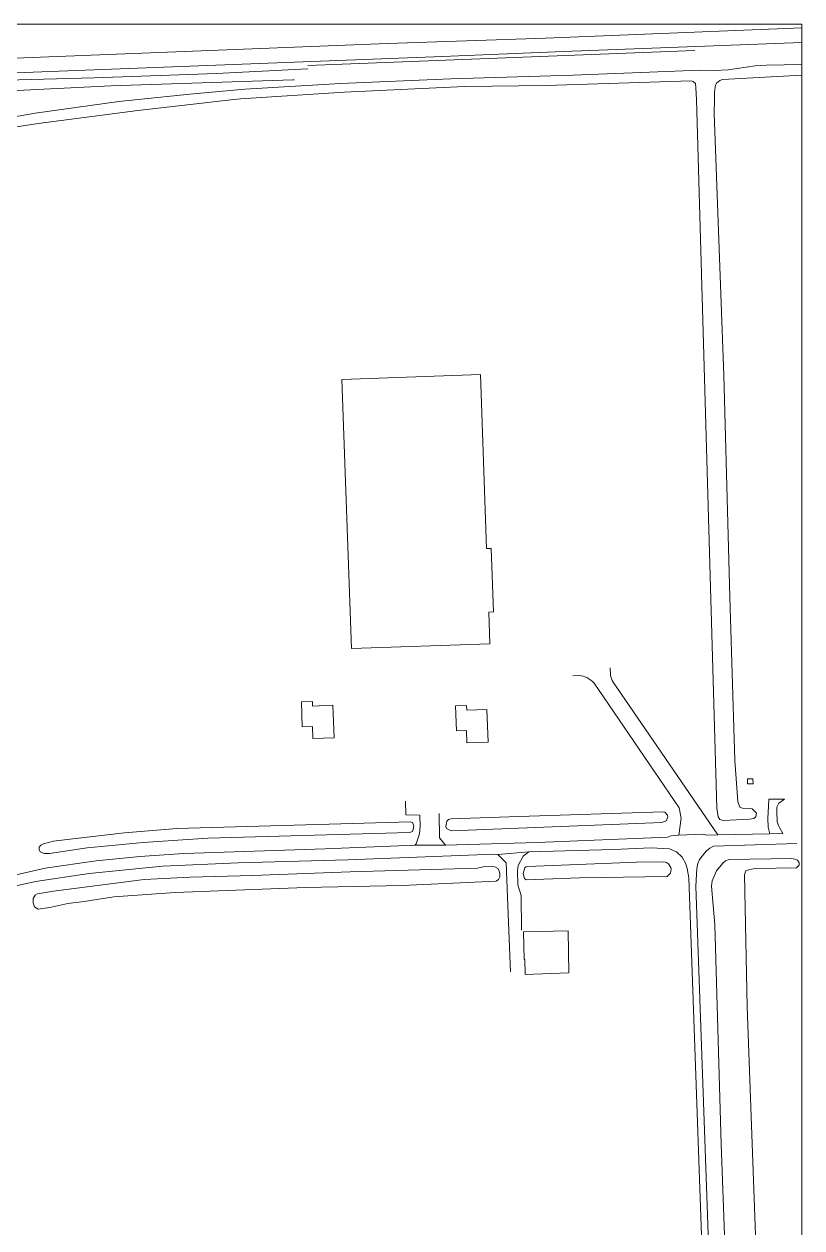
# Model space of a CAD drawing. Header units: millimetres. Extents: x 111563 to 112628, y 522776 to 523529.
# Drawn here: x 112332.6 to 112627.9, y 523071.5 to 523528.7 of the extents above; entities that cross this region are included whole.
import ezdxf

# ---------------------------------------------------------------- set-up
doc = ezdxf.new("R2010")
doc.units = ezdxf.units.MM
for name, color, linetype, lineweight, true_color in [('B01 hoofdgebouw', 253, 'Continuous', 0, 0xadadad), ('B11 dakrand', 253, 'Continuous', 0, 0xadadad), ('border', 18, 'Continuous', 0, 0x000000), ('Q05 bomenrij-groep', 3, 'Continuous', 0, 0x00ff00), ('T22 vlakafsluiter', 253, 'Continuous', 0, 0xadadad), ('V00 kant verhard', 253, 'Continuous', 0, 0xadadad), ('W00 kant water', 5, 'Continuous', 0, 0x0000ff)]:
    doc.layers.add(name, color=color, linetype=linetype, lineweight=lineweight, true_color=true_color)

msp = doc.modelspace()

# ---------------------------------------------------------------- hatches: boundary and pattern name
at = {"layer": 'V00 kant verhard'}
h = msp.add_hatch(dxfattribs=at)
h.set_pattern_fill('AR-B816', color=256, scale=1000, style=0)
h.paths.add_polyline_path([(112627.903, 523527.23764), (112530.566, 523523.343), (112470.508, 523521.339), (112250.136, 523512.538), (112232.138, 523511.372), (112209.07328, 523507.80812), (112176.04435, 523497.34878), (112145.45738, 523486.9362), (112122.02906, 523478.47597), (112101.34175, 523473.3585), (112096.16551, 523474.12131), (112091.60479, 523475.87283), (112087.37467, 523477.0117), (112082.33108, 523477.49979), (112075.33512, 523476.52361), (112069.82603, 523473.93854), (112065.98458, 523469.41919), (112063.95088, 523464.22194), (112062.03015, 523460.26751), (112059.65749, 523458.2338), (112053.10443, 523454.95727), (112045.08258, 523450.5509), (112027.90905, 523442.75502), (111977.74425, 523423.88673), (111968.472, 523419.474), (111943.43, 523405.653), (111913.759, 523389.75), (111893.101, 523379.078), (111856.481, 523362.188), (111832.057, 523351.451), (111790.216, 523335.613), (111696.025, 523301.114), (111604.124, 523267.735), (111597.716, 523265.419), (111592.013, 523263.358), (111564.203, 523253.30553), (111564.203, 523247.16755), (111590.937, 523256.883), (111599.753, 523260.087), (111603.433, 523261.424), (111658.83, 523281.405), (111683.966, 523290.714), (111739.147, 523310.825), (111798.108, 523332.5), (111846.428, 523351.628), (111885.622, 523369.01), (111909.176, 523380.637), (111924.485, 523388.786), (111939.759, 523397.227), (111968.801, 523413.129), (111979.6449, 523418.82803), (111994.69434, 523424.38683), (112031.30108, 523438.35163), (112044.31681, 523441.87672), (112056.51906, 523444.58833), (112063.29809, 523445.67298), (112068.04341, 523445.67298), (112071.29734, 523443.91043), (112076.58498, 523442.0123), (112081.02294, 523439.58514), (112084.68445, 523434.41979), (112090.37287, 523423.6968), (112094.68823, 523414.86994), (112101.19079, 523416.84175), (112098.47918, 523426.55835), (112095.31473, 523437.86306), (112094.18489, 523441.0266), (112094.07191, 523443.73821), (112094.97578, 523445.88491), (112098.5511, 523451.47965), (112100.07368, 523456.16576), (112101.31598, 523458.78113), (112104.06211, 523461.33111), (112109.89617, 523464.04662), (112138.20538, 523476.54172), (112193.45716, 523496.84626), (112211.80659, 523502.14627), (112241.433, 523506.322), (112270.728, 523507.824), (112491.463, 523516.319), (112537.339, 523518.279), (112627.903, 523521.60036)], flags=0)
edge = h.paths.add_edge_path(flags=0)
edge.add_arc((112082.02378, 523459.1117), 13.84051, 0, 360)
h = msp.add_hatch(dxfattribs=at)
h.set_pattern_fill('AR-B816', color=256, scale=1000, style=0)
edge = h.paths.add_edge_path(flags=0)
edge.add_arc((112561.55045, 523282.10804), 6.33676, 184.9161356, 212.48183)
edge.add_line((112556.205, 523278.705), (112595.972, 523220.702))
edge.add_line((112595.972, 523220.702), (112591.747, 523220.606))
edge.add_line((112591.747, 523220.606), (112590.414, 523221.04))
edge.add_line((112590.414, 523221.04), (112581.209, 523220.583))
edge.add_line((112581.209, 523220.583), (112582.106, 523227.143))
edge.add_line((112582.106, 523227.143), (112581.355, 523230.997))
edge.add_line((112581.355, 523230.997), (112548.96, 523278.302))
edge.add_line((112548.96, 523278.302), (112555.122, 523284.173))
edge.add_line((112555.122, 523284.173), (112555.237, 523281.565))
h = msp.add_hatch(dxfattribs=at)
h.set_pattern_fill('AR-B816', color=256, scale=1000, style=0)
h.paths.add_polyline_path([(112482.891, 523228.244), (112490.169, 523228.833), (112490.329, 523219.68), (112492.556, 523216.869), (112480.869, 523216.813), (112481.48, 523217.346), (112482.708, 523221.156), (112483, 523223.919)], flags=0)
h = msp.add_hatch(dxfattribs=at)
h.set_pattern_fill('AR-B816', color=256, scale=1000, style=0)
h.paths.add_polyline_path([(111564.203, 522925.30589), (111574.237, 522928.922), (111648.81, 522956.323), (111653.578, 522958.075), (111684.833, 522969.56), (111717.594, 522982.053), (111766.589, 523000), (111785.827, 523007.047), (111846.019, 523029.033), (111919.554, 523055.885), (111997.758, 523084.682), (112000, 523085.506), (112129.266, 523132.794), (112163.89, 523145.73), (112169.973, 523147.57), (112251.939, 523177.832), (112293.341, 523192.061), (112307.349, 523196.147), (112317.532, 523198.736), (112336.925, 523203.058), (112357.313, 523206.06), (112385.093, 523208.894), (112413.799, 523210.118), (112455.44, 523211.317), (112511.08, 523213.456), (112512.483, 523213.32), (112524.16, 523214.324), (112556.377, 523215.145), (112570.656, 523215.792), (112577.663, 523215.481), (112580.338, 523214.259), (112591.553, 523214.606), (112592.911, 523215.711), (112594.349, 523216.402), (112625.981, 523217.424), (112625.88726, 523221.31514), (112620.612, 523221.262), (112615.762, 523221.152), (112595.972, 523220.702), (112591.747, 523220.606), (112590.414, 523221.04), (112581.209, 523220.583), (112578.298, 523220.438), (112576.894, 523219.868), (112527.434, 523217.889), (112492.556, 523216.869), (112480.869, 523216.813), (112446.92, 523215.407), (112393.223, 523213.707), (112376.531, 523212.526), (112359.956, 523210.937), (112340.586, 523208.094), (112321.174, 523203.621), (112302.967, 523198.996), (112286.647, 523194.219), (112241.57, 523178.283), (112173.721, 523153.676), (112000, 523089.86), (111951.473, 523072.153), (111876.487, 523044.72), (111789.528, 523012.681), (111754.789, 523000), (111702.329, 522980.85), (111685.165, 522974.131), (111677.263, 522971.287), (111672.44, 522969.551), (111652.829, 522962.492), (111643.615, 522959.175), (111586.591, 522937.857), (111576.77, 522934.264), (111564.203, 522929.66665), (111562.98567, 522929.20483)], flags=0)
h = msp.add_hatch(dxfattribs=at)
h.set_pattern_fill('AR-B816', color=256, scale=1000, style=0)
h.paths.add_polyline_path([(112521.495, 523184.53), (112521.364, 523197.713), (112520.052, 523201.805), (112519.912, 523207.068), (112520.183, 523209.139), (112522.08, 523212.622), (112524.16, 523214.324), (112512.483, 523213.32), (112515.602, 523210.119), (112516.60401, 523184.33989)], flags=0)
h = msp.add_hatch(dxfattribs=at)
h.set_pattern_fill('AR-B816', color=256, scale=1000, style=0)
h.paths.add_polyline_path([(112591.328, 523003.176), (112591.198, 523001.963), (112590.669, 523000), (112589.266, 522996.289), (112587.433, 522992.4), (112583.944, 522986.431), (112578.125, 522975.339), (112569.077, 522974.563), (112569.3, 522969.712), (112571.86, 522969.543), (112573.625, 522969.031), (112574.54, 522967.461), (112575.159, 522945.104), (112575.331, 522938.875), (112579.258, 522941.162), (112578.464, 522945.209), (112577.919, 522947.986), (112578.407, 522966.869), (112579.239, 522970.063), (112587.148, 522984.898), (112588.648, 522986.132), (112590.401, 522986.835), (112591.786, 522986.494), (112592.494, 522984.336), (112592.768, 522981.155), (112593.63, 522954.123), (112593.899, 522945.702), (112594.144, 522938.007), (112599.36, 522938.299), (112597.934, 522939.462), (112597.263, 522945.809), (112596.511, 522952.924), (112596.366, 522968.762), (112594.96, 523000), (112594.834, 523003.259), (112592.009, 523076.449), (112587.629, 523201.287), (112587.984, 523207.929), (112588.357, 523209.894), (112589.043, 523211.414), (112591.553, 523214.606), (112580.338, 523214.259), (112582.47, 523212.304), (112583.777, 523209.806), (112584.387, 523207.995), (112584.939, 523204.368), (112591.879, 523008.296)], flags=0)
at = {"layer": 'W00 kant water'}
h = msp.add_hatch(dxfattribs=at)
h.set_pattern_fill('AR-B816', color=256, scale=1000, style=0)
h.paths.add_polyline_path([(112627.903, 523509.22387), (112597.785, 523507.64), (112596.73, 523507.227), (112595.534, 523506.255), (112595.078, 523505.517), (112594.672, 523502.871), (112594.661, 523500), (112594.641, 523494.745), (112598.264, 523395.374), (112600.544, 523310.968), (112602.481, 523248.983), (112603.58, 523233.409), (112604.28, 523231.277), (112605.391, 523230.827), (112609.039, 523230.684), (112610.668, 523229.042), (112610.432, 523227.621), (112609.632, 523226.917), (112607.939, 523226.657), (112597.944, 523226.167), (112596.792, 523226.548), (112596.137, 523227.634), (112595.635, 523230.88), (112587.815, 523500), (112587.687, 523504.401), (112587.436, 523506.074), (112586.551, 523506.886), (112585.892, 523507.13), (112530.789, 523505.317), (112499.807, 523504.963), (112454.066, 523502.821), (112414.728, 523500.289), (112412.224, 523500), (112375.787, 523495.794), (112337.859, 523490.953), (112328.89, 523489.496), (112306.523, 523485.863), (112266.236, 523478.056), (112236.883, 523471.082), (112198.758, 523461.501), (112162.535, 523451.029), (112115.72744, 523434.91235), (112107.38344, 523431.85772), (112106.33238, 523431.83145), (112105.54409, 523432.98761), (112105.5589, 523435.47727), (112106.57575, 523436.94606), (112110.8085, 523438.083), (112136.2235, 523446.855), (112153.999, 523452.151), (112181.924, 523460.459), (112206.336, 523467.213), (112235.36, 523474.637), (112262.512, 523480.739), (112307.909, 523489.773), (112336.834, 523494.872), (112368.575, 523499.239), (112375.839, 523500), (112395.474, 523502.057), (112416.404, 523503.885), (112452.683, 523506.082), (112494.639, 523507.867), (112541.045, 523509.28), (112589.266, 523511.157), (112594.71, 523511.063), (112599.887, 523511.339), (112610.148, 523512.8), (112614.507, 523513.104), (112627.903, 523513.29173)], flags=0)
h = msp.add_hatch(dxfattribs=at)
h.set_pattern_fill('AR-B816', color=256, scale=1000, style=0)
h.paths.add_polyline_path([(112520.438, 523227.658), (112494.765, 523226.778), (112493.773, 523226.545), (112493.142, 523225.986), (112492.667, 523223.972), (112492.971, 523223.141), (112494.7, 523222.326), (112574.677, 523225.424), (112576.38, 523226.103), (112577.034, 523227.414), (112576.851, 523228.254), (112575.908, 523229.338), (112575.233, 523229.537)], flags=0)
h = msp.add_hatch(dxfattribs=at)
h.set_pattern_fill('AR-B816', color=256, scale=1000, style=0)
h.paths.add_polyline_path([(112448.377, 523224.845), (112479.323, 523225.712), (112480.01, 523225.482), (112480.536, 523224.122), (112480.333, 523222.725), (112479.989, 523222.061), (112478.97, 523221.658), (112402.38, 523219.534), (112377.727, 523217.905), (112356.512, 523215.864), (112342.225, 523213.732), (112340.213, 523213.632), (112338.708, 523214.313), (112338.239, 523215.198), (112338.264, 523216.099), (112338.876, 523216.876), (112339.95, 523217.383), (112343.694, 523218.313), (112348.924, 523219.042), (112370.727, 523221.502), (112390.586, 523223.225)], flags=0)
h = msp.add_hatch(dxfattribs=at)
h.set_pattern_fill('AR-B816', color=256, scale=1000, style=0)
h.paths.add_polyline_path([(112578.217, 523207.675), (112578.083, 523208.414), (112577.29, 523209.785), (112576.477, 523210.267), (112575.46, 523210.5), (112565.04, 523210.393), (112523.749, 523208.787), (112523.071, 523208.632), (112522.658, 523208.268), (112522.071, 523206.124), (112522.535, 523204.14), (112523.142, 523203.695), (112543.441, 523204.398), (112576.705, 523204.904), (112577.955, 523206.179)], flags=0)
h = msp.add_hatch(dxfattribs=at)
h.set_pattern_fill('AR-B816', color=256, scale=1000, style=0)
h.paths.add_polyline_path([(112604.757, 522938.351), (112604.468, 522946.038), (112603.917, 522953.104), (112602.58, 522963.892), (112601.091, 523000), (112597.24, 523103.267), (112594.899, 523186.614), (112593.618, 523201.22), (112593.877, 523203.342), (112595.445, 523207.107), (112597.846, 523210.011), (112598.855, 523210.879), (112600.263, 523211.339), (112623.976, 523211.76), (112625.196, 523211.576), (112626.216, 523211.107), (112626.908, 523210.176), (112626.853, 523209.283), (112625.853, 523208.193), (112610.223, 523207.957), (112608.139, 523207.595), (112606.64, 523207.065), (112606.1, 523205.596), (112607.137, 523155.401), (112610.531, 523061.832), (112611.99, 523000), (112612.898, 522962.751), (112612.359, 522944.034), (112612.202, 522938.591), (112609.603, 522938.507)], flags=0)
h = msp.add_hatch(dxfattribs=at)
h.set_pattern_fill('AR-B816', color=256, scale=1000, style=0)
h.paths.add_polyline_path([(112513.174, 523205.988), (112513.164, 523204.837), (112512.756, 523203.846), (112511.859, 523203.101), (112476.124, 523201.497), (112439.384, 523200.795), (112389.968, 523198.888), (112366.6, 523197.235), (112355.372, 523195.388), (112349.137, 523194.634), (112342.303, 523193.187), (112337.877, 523192.554), (112336.549, 523193.433), (112336.035, 523194.877), (112336.053, 523196.584), (112336.785, 523197.843), (112337.613, 523198.298), (112343.729, 523199.304), (112378.223, 523203.838), (112395.61, 523204.717), (112419.244, 523205.26), (112456.329, 523206.677), (112504.788, 523208.158), (112507.379, 523208.75), (112511.276, 523208.593), (112512.449, 523207.962), (112512.95, 523207.118)], flags=0)

# ---------------------------------------------------------------- linework, layer by layer
at = {"layer": 'B01 hoofdgebouw', "linetype": 'Continuous', "lineweight": 0}
for points in [[(112453.267, 523393.694), (112505.848, 523395.524), (112508.148, 523329.44), (112509.916, 523329.502), (112510.753, 523305.439), (112508.985, 523305.377), (112509.405, 523293.314), (112456.824, 523291.484), (112453.267, 523393.694)], [(112450.271, 523257.594), (112449.772, 523269.971), (112442.097, 523269.661), (112442.025, 523271.45), (112437.84, 523271.298), (112438.186, 523261.783), (112442.052, 523261.924), (112442.22, 523257.301), (112450.271, 523257.594)], [(112508.789, 523256.011), (112508.289, 523268.388), (112500.614, 523268.078), (112500.542, 523269.867), (112496.358, 523269.715), (112496.704, 523260.2), (112500.57, 523260.341), (112500.738, 523255.718), (112508.789, 523256.011)], [(112609.34, 523240.151), (112609.308, 523242.085), (112607.21, 523242.05), (112607.243, 523240.116), (112609.34, 523240.151)]]:
    msp.add_lwpolyline(points, dxfattribs=at)
at = {"layer": 'B11 dakrand', "linetype": 'Continuous', "lineweight": 0}
msp.add_lwpolyline([(112522.23, 523183.917), (112539.112, 523184.299), (112539.357, 523168.399), (112522.869, 523167.703), (112522.749, 523173.38), (112522.431, 523173.371), (112522.23, 523183.917)], dxfattribs=at)
at = {"layer": 'border'}
for p, q in [((112627.903, 523528.655), (111564.203, 523528.655)), ((112627.903, 522776.255), (112627.903, 523528.655))]:
    msp.add_line(p, q, dxfattribs=at)
at = {"layer": 'Q05 bomenrij-groep', "linetype": 'Continuous', "lineweight": 0}
for p, q in [((112440.275, 523512.92), (112587.291, 523518.586)), ((112434.548, 523507.444), (112435.099, 523507.436))]:
    msp.add_line(p, q, dxfattribs=at)
for points in [[(112287.479, 523506.342), (112359.198, 523508.202), (112405.642, 523509.917), (112440.339, 523511.619)], [(112291.676, 523501.564), (112365.529, 523505.178), (112434.548, 523507.444)]]:
    msp.add_lwpolyline(points, dxfattribs=at)
at = {"layer": 'T22 vlakafsluiter', "linetype": 'Continuous', "lineweight": 0}
for p, q in [((112480.869, 523216.813), (112492.556, 523216.869)), ((112512.483, 523213.32), (112524.16, 523214.324))]:
    msp.add_line(p, q, dxfattribs=at)
at = {"layer": 'V00 kant verhard', "linetype": 'Continuous', "lineweight": 0}
for p, q in [((112627.903, 523527.23764), (112530.566, 523523.343)), ((112470.508, 523521.339), (112250.136, 523512.538)), ((112530.566, 523523.343), (112470.508, 523521.339)), ((112537.339, 523518.279), (112627.903, 523521.60036)), ((112491.463, 523516.319), (112270.728, 523507.824)), ((112537.339, 523518.279), (112491.463, 523516.319)), ((112555.122, 523284.173), (112555.237, 523281.565)), ((112543.32, 523281.293), (112540.909, 523281.184)), ((112556.205, 523278.705), (112595.972, 523220.702)), ((112477.478, 523228.368), (112477.383, 523233.562)), ((112615.169, 523231.467), (112615.318, 523234.366)), ((112482.891, 523228.244), (112477.478, 523228.368)), ((112483, 523223.919), (112482.891, 523228.244)), ((112482.708, 523221.156), (112483, 523223.919)), ((112481.48, 523217.346), (112482.708, 523221.156)), ((112578.298, 523220.438), (112581.209, 523220.583)), ((112581.209, 523220.583), (112590.414, 523221.04)), ((112590.414, 523221.04), (112591.747, 523220.606)), ((112591.747, 523220.606), (112595.972, 523220.702)), ((112595.972, 523220.702), (112615.762, 523221.152)), ((112615.762, 523221.152), (112620.612, 523221.262)), ((112511.08, 523213.456), (112455.44, 523211.317)), ((112480.869, 523216.813), (112481.48, 523217.346)), ((112512.483, 523213.32), (112511.08, 523213.456)), ((112524.16, 523214.324), (112556.377, 523215.145)), ((112556.377, 523215.145), (112570.656, 523215.792)), ((112570.656, 523215.792), (112577.663, 523215.481)), ((112577.663, 523215.481), (112580.338, 523214.259)), ((112580.338, 523214.259), (112582.47, 523212.304)), ((112591.553, 523214.606), (112589.043, 523211.414)), ((112592.911, 523215.711), (112591.553, 523214.606)), ((112594.349, 523216.402), (112592.911, 523215.711)), ((112625.981, 523217.424), (112594.349, 523216.402)), ((112385.093, 523208.894), (112357.313, 523206.06)), ((112413.799, 523210.118), (112385.093, 523208.894)), ((112455.44, 523211.317), (112413.799, 523210.118)), ((112515.602, 523210.119), (112512.483, 523213.32)), ((112516.60401, 523184.33989), (112515.602, 523210.119)), ((112582.47, 523212.304), (112583.777, 523209.806)), ((112583.777, 523209.806), (112584.387, 523207.995)), ((112588.357, 523209.894), (112587.984, 523207.929)), ((112589.043, 523211.414), (112588.357, 523209.894)), ((112357.313, 523206.06), (112336.925, 523203.058)), ((112584.387, 523207.995), (112584.939, 523204.368)), ((112584.939, 523204.368), (112591.879, 523008.296)), ((112587.984, 523207.929), (112587.629, 523201.287)), ((112336.925, 523203.058), (112317.532, 523198.736)), ((112587.629, 523201.287), (112592.009, 523076.449)), ((112517.212, 523168.698), (112516.60401, 523184.33989)), ((112592.009, 523076.449), (112594.834, 523003.259))]:
    msp.add_line(p, q, dxfattribs=at)
for points in [[(112581.209, 523220.583), (112582.106, 523227.143), (112581.355, 523230.997), (112548.96, 523278.302)], [(112615.318, 523234.366), (112621.295, 523234.263), (112619.183, 523232.769), (112618.439, 523231.25), (112618.358, 523229.527), (112618.499, 523225.864), (112618.957, 523224.337), (112619.513, 523223.248), (112620.612, 523221.262)], [(112490.169, 523228.833), (112490.329, 523219.68), (112492.556, 523216.869)], [(112615.762, 523221.152), (112615.127, 523223.67), (112614.941, 523227.046), (112615.169, 523231.467)], [(112492.556, 523216.869), (112527.434, 523217.889), (112576.894, 523219.868), (112578.298, 523220.438)], [(112000, 523089.86), (112173.721, 523153.676), (112241.57, 523178.283), (112286.647, 523194.219), (112302.967, 523198.996), (112321.174, 523203.621), (112340.586, 523208.094), (112359.956, 523210.937), (112376.531, 523212.526), (112393.223, 523213.707), (112446.92, 523215.407), (112480.869, 523216.813)], [(112521.495, 523184.53), (112521.364, 523197.713), (112520.052, 523201.805), (112519.912, 523207.068), (112520.183, 523209.139), (112522.08, 523212.622), (112524.16, 523214.324)]]:
    msp.add_lwpolyline(points, dxfattribs=at)
for centre, radius, start, end in [((112542.77133, 523273.73687), 7.57602, 62.9640864, 85.8468757), ((112542.19754, 523272.61593), 8.83528, 40.0580892, 62.9539695), ((112561.55045, 523282.10804), 6.33676, 184.9161356, 212.48183)]:
    msp.add_arc(centre, radius, start, end, dxfattribs=at)
at = {"layer": 'W00 kant water', "linetype": 'Continuous', "lineweight": 0}
for points in [[(112307.909, 523489.773), (112336.834, 523494.872), (112368.575, 523499.239), (112375.839, 523500), (112395.474, 523502.057), (112416.404, 523503.885), (112452.683, 523506.082), (112494.639, 523507.867), (112541.045, 523509.28), (112589.266, 523511.157), (112594.71, 523511.063), (112599.887, 523511.339), (112610.148, 523512.8), (112614.507, 523513.104), (112627.903, 523513.29173)], [(112627.903, 523509.22387), (112597.785, 523507.64), (112596.73, 523507.227), (112595.534, 523506.255), (112595.078, 523505.517), (112594.672, 523502.871), (112594.661, 523500), (112594.641, 523494.745), (112598.264, 523395.374), (112600.544, 523310.968), (112602.481, 523248.983), (112603.58, 523233.409), (112604.28, 523231.277), (112605.391, 523230.827), (112609.039, 523230.684), (112610.668, 523229.042), (112610.432, 523227.621), (112609.632, 523226.917), (112607.939, 523226.657), (112597.944, 523226.167), (112596.792, 523226.548), (112596.137, 523227.634), (112595.635, 523230.88), (112587.815, 523500), (112587.687, 523504.401), (112587.436, 523506.074), (112586.551, 523506.886), (112585.892, 523507.13), (112530.789, 523505.317), (112499.807, 523504.963), (112454.066, 523502.821), (112414.728, 523500.289), (112412.224, 523500), (112375.787, 523495.794), (112337.859, 523490.953), (112328.89, 523489.496)], [(112520.438, 523227.658), (112494.765, 523226.778), (112493.773, 523226.545), (112493.142, 523225.986), (112492.667, 523223.972), (112492.971, 523223.141), (112494.7, 523222.326), (112574.677, 523225.424), (112576.38, 523226.103), (112577.034, 523227.414), (112576.851, 523228.254), (112575.908, 523229.338), (112575.233, 523229.537), (112520.438, 523227.658)], [(112448.377, 523224.845), (112479.323, 523225.712), (112480.01, 523225.482), (112480.536, 523224.122), (112480.333, 523222.725), (112479.989, 523222.061), (112478.97, 523221.658), (112402.38, 523219.534), (112377.727, 523217.905), (112356.512, 523215.864), (112342.225, 523213.732), (112340.213, 523213.632), (112338.708, 523214.313), (112338.239, 523215.198), (112338.264, 523216.099), (112338.876, 523216.876), (112339.95, 523217.383), (112343.694, 523218.313), (112348.924, 523219.042), (112370.727, 523221.502), (112390.586, 523223.225), (112448.377, 523224.845)], [(112578.217, 523207.675), (112578.083, 523208.414), (112577.29, 523209.785), (112576.477, 523210.267), (112575.46, 523210.5), (112565.04, 523210.393), (112523.749, 523208.787), (112523.071, 523208.632), (112522.658, 523208.268), (112522.071, 523206.124), (112522.535, 523204.14), (112523.142, 523203.695), (112543.441, 523204.398), (112576.705, 523204.904), (112577.955, 523206.179), (112578.217, 523207.675)], [(112601.091, 523000), (112597.24, 523103.267), (112594.899, 523186.614), (112593.618, 523201.22), (112593.877, 523203.342), (112595.445, 523207.107), (112597.846, 523210.011), (112598.855, 523210.879), (112600.263, 523211.339), (112623.976, 523211.76), (112625.196, 523211.576), (112626.216, 523211.107), (112626.908, 523210.176), (112626.853, 523209.283), (112625.853, 523208.193), (112610.223, 523207.957), (112608.139, 523207.595), (112606.64, 523207.065), (112606.1, 523205.596), (112607.137, 523155.401), (112610.531, 523061.832)], [(112513.174, 523205.988), (112513.164, 523204.837), (112512.756, 523203.846), (112511.859, 523203.101), (112476.124, 523201.497), (112439.384, 523200.795), (112389.968, 523198.888), (112366.6, 523197.235), (112355.372, 523195.388), (112349.137, 523194.634), (112342.303, 523193.187), (112337.877, 523192.554), (112336.549, 523193.433), (112336.035, 523194.877), (112336.053, 523196.584), (112336.785, 523197.843), (112337.613, 523198.298), (112343.729, 523199.304), (112378.223, 523203.838), (112395.61, 523204.717), (112419.244, 523205.26), (112456.329, 523206.677), (112504.788, 523208.158), (112507.379, 523208.75), (112511.276, 523208.593), (112512.449, 523207.962), (112512.95, 523207.118), (112513.174, 523205.988)]]:
    msp.add_lwpolyline(points, dxfattribs=at)

doc.saveas('drawing.dxf')
